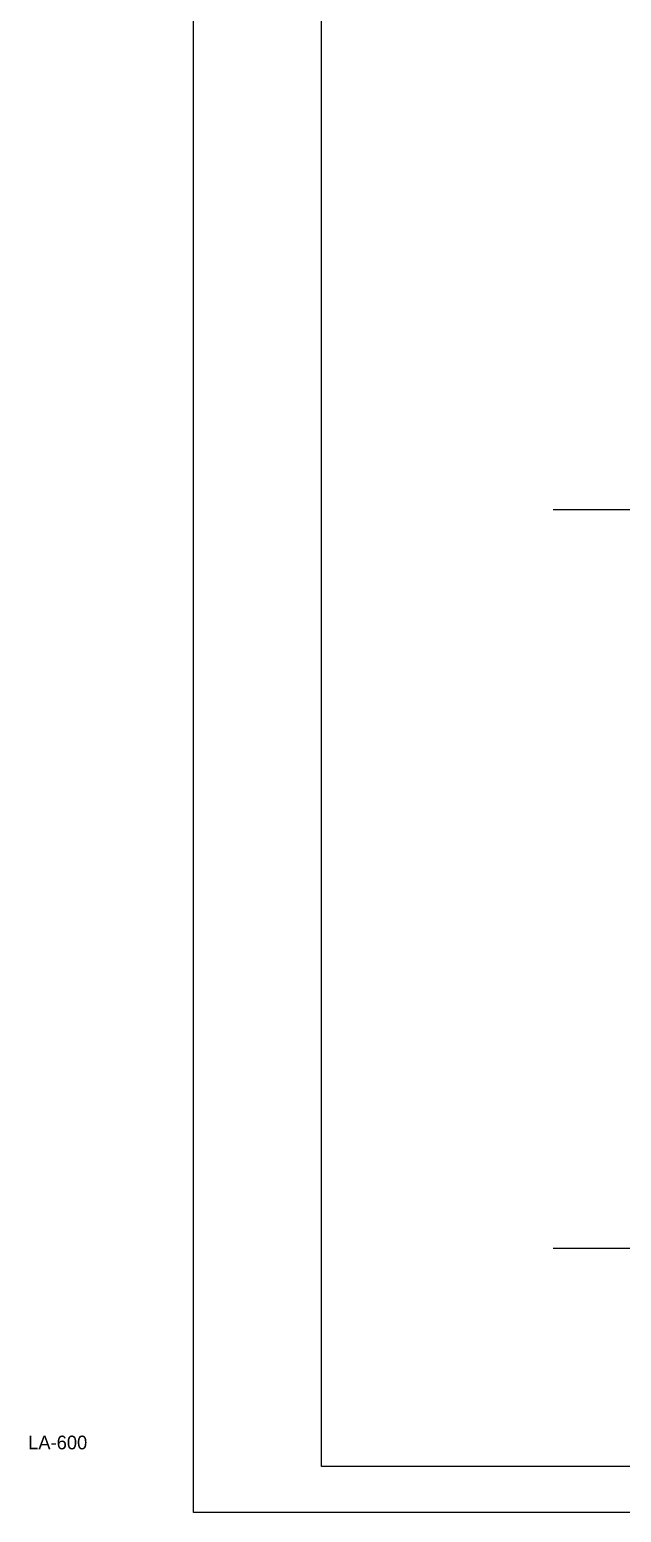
# Model space of a CAD drawing. Header units: millimetres. Extents: x -244126 to 368105, y -173968 to 259060.
# Drawn here: x -208766 to -202288, y 59633 to 75866 of the extents above; entities that cross this region are included whole.
import ezdxf
from ezdxf.enums import TextEntityAlignment as Align

# ---------------------------------------------------------------- set-up
doc = ezdxf.new("R2010")
doc.units = ezdxf.units.MM
doc.header["$MEASUREMENT"] = 0
doc.layers.add('HEADlineA1', color=7, linetype='Continuous')
doc.layers.add('HEADtext', color=7, linetype='Continuous')
doc.styles.add('Cordia2', font='cordia.shx', dxfattribs={"height": 0.2})
doc.styles.get("Standard").update_dxf_attribs({"font": 'arial.ttf'})

# ---------------------------------------------------------------- blocks, each defined once
blk = doc.blocks.new('Titleblock-Andaman2')
at = {"layer": 'Defpoints', "color": 1, "linetype": 'Continuous'}
blk.add_lwpolyline([(0, 59.4), (84.1, 59.4), (84.1, 0), (0, 0)], close=True, dxfattribs=at)
at = {"layer": 'HEADlineA1', "color": 5, "linetype": 'Continuous'}
blk.add_lwpolyline([(2.801, 58.407), (83.202, 58.407), (83.202, 1.007), (2.801, 1.007)], close=True, dxfattribs=at)
at = {"layer": 'HEADtext', "color": 3, "style": 'Cordia2'}
for tag, p in [('P-NAME1', (78.077, 26.217)), ('P-NAME2', (78.077, 25.617)), ('TITLE1', (78.077, 16.383)), ('TITLE2', (78.077, 15.783)), ('DRAW-NAME1', (79.345, 14.934)), ('DRAW-NAME2', (79.345, 14.334))]:
    blk.add_attdef(tag, text='', height=0.2, dxfattribs=at).set_placement(p, align=Align.CENTER)
for tag, p in [('SCALE-A1', (75.841, 2.55)), ('SCALE-A3', (75.841, 2.183)), ('DATE', (75.324, 1.33)), ('DWG.NO', (80.33, 1.33))]:
    blk.add_attdef(tag, p, '', height=0.2, dxfattribs=at)

msp = doc.modelspace()

# ---------------------------------------------------------------- linework, layer by layer
at = {"color": 5}
for points in [[(-203033.93808, 70612.86273), (-173033.93808, 70612.86273)], [(-203033.93808, 62525.33965), (-190533.93808, 62525.33965)]]:
    msp.add_lwpolyline(points, dxfattribs=at)

# ---------------------------------------------------------------- block references
at = {"color": 1, "xscale": 500, "yscale": 500, "zscale": 500}
msp.add_blockref('Titleblock-Andaman2', (-206972.21907, 59632.99742), dxfattribs=at)

# ---------------------------------------------------------------- texts
at = {"insert": (-208782.14223, 60472.7916), "char_height": 150, "width": 671.5816703, "attachment_point": 1}
msp.add_mtext('{\\Fcordia|c0;LA-600}', dxfattribs=at)

doc.saveas('drawing.dxf')
